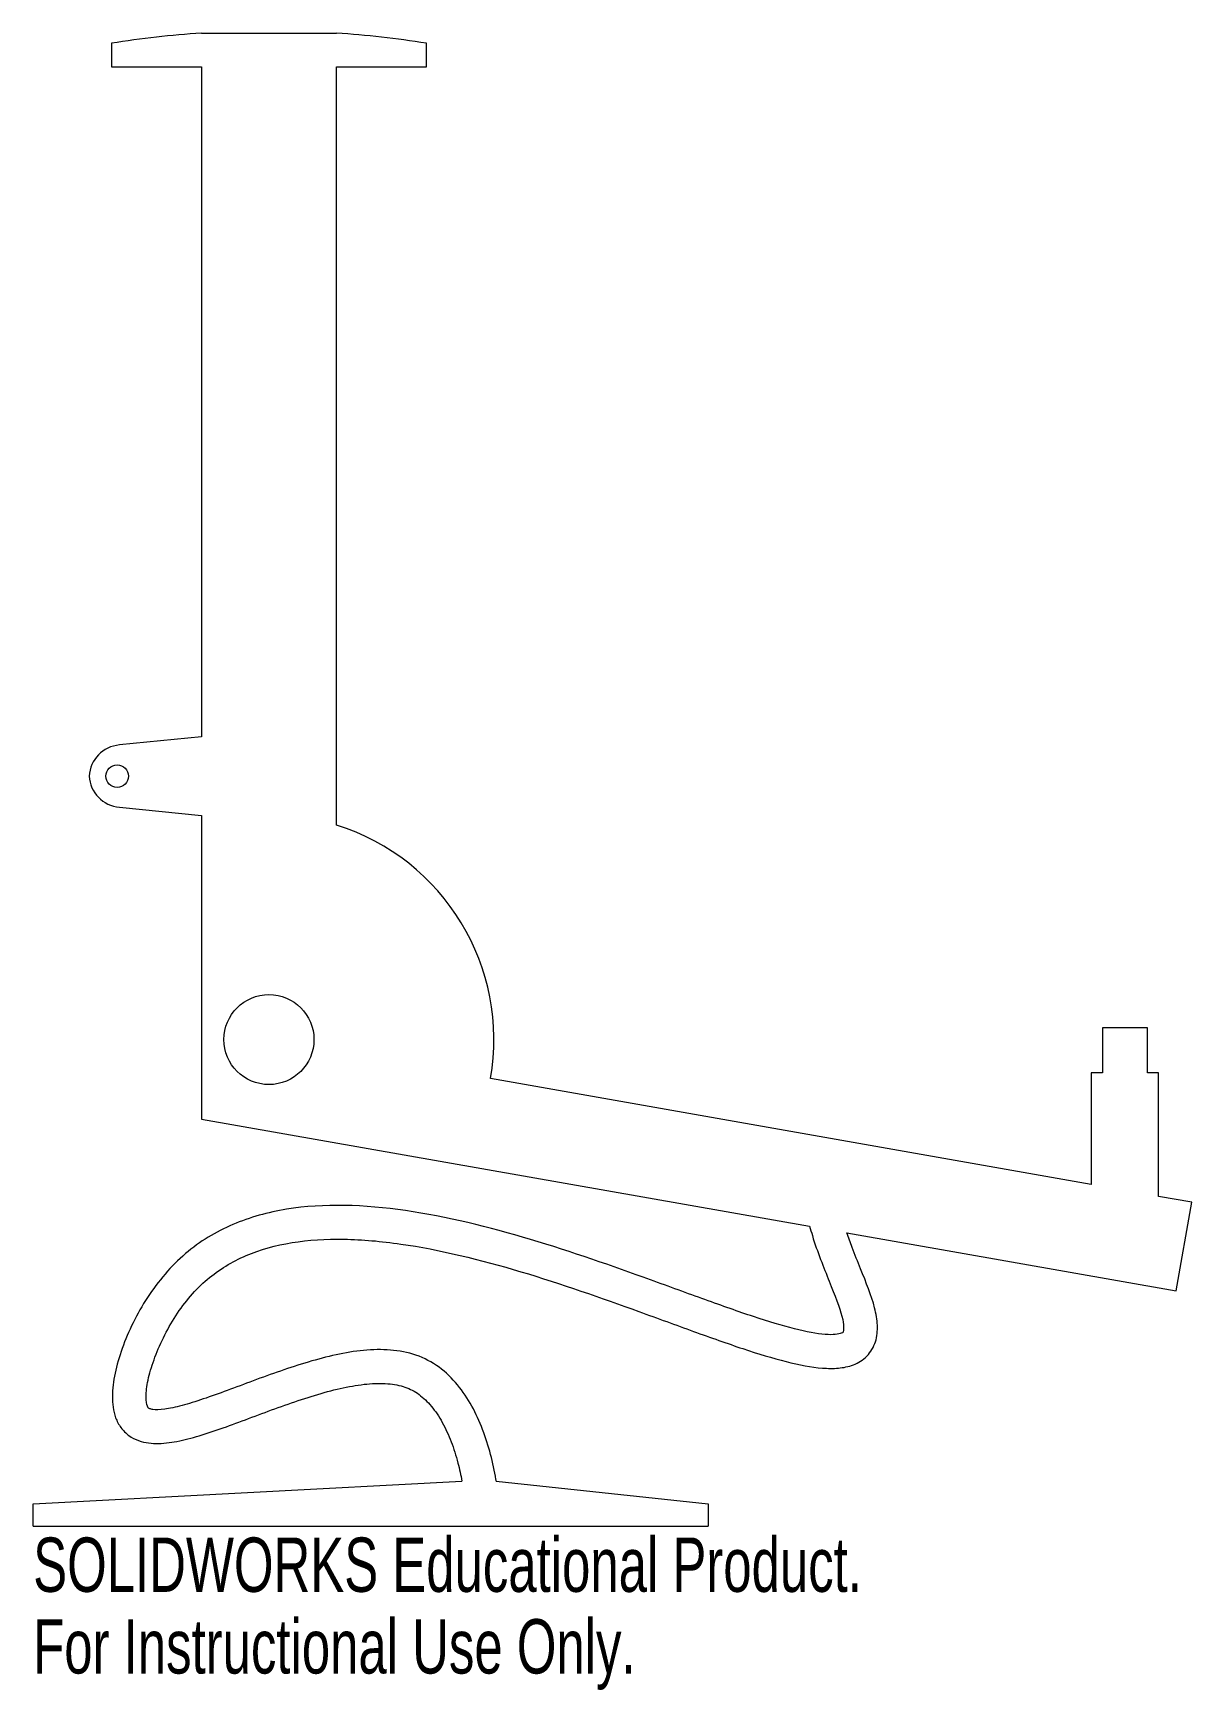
# Model space of a CAD drawing. Header units: millimetres. Extents: x -21 to 82, y -58 to 90.
import ezdxf

# ---------------------------------------------------------------- set-up
doc = ezdxf.new("R2010")
doc.units = ezdxf.units.MM
doc.styles.add('SLDTEXTSTYLE0', font='TXT', dxfattribs={"width": 0.7})

msp = doc.modelspace()

# ---------------------------------------------------------------- linework, layer by layer
at = {"color": 7, "linetype": 'Continuous', "lineweight": 15}
for p, q in [((-14, 88.6), (-14, 86.5)), ((-6, 89.5), (6, 89.5)), ((14, 86.5), (14, 88.6)), ((-14, 86.5), (-6, 86.5)), ((-6, 86.5), (-6, 26.93)), ((6, 19.08), (6, 86.5)), ((6, 86.5), (14, 86.5)), ((-6, 26.93), (-13.3, 26.2)), ((-13.3, 20.66), (-6, 19.93)), ((-6, 19.93), (-6, -7.07)), ((78.1, 1.05), (74.1, 1.05)), ((74.1, 1.05), (74.1, -2.95)), ((78.1, -2.95), (78.1, 1.05)), ((73.1, -12.89), (19.7, -3.47)), ((74.1, -2.95), (73.1, -2.95)), ((73.1, -2.95), (73.1, -12.89)), ((79.1, -2.95), (78.1, -2.95)), ((79.1, -13.95), (79.1, -2.95)), ((-6, -7.07), (48.07, -16.6)), ((82.05, -14.47), (79.1, -13.95)), ((80.66, -22.35), (82.05, -14.47)), ((51.39, -17.18), (80.66, -22.35)), ((-20.96, -41.27), (17.16, -39.27)), ((20.21, -39.27), (39.04, -41.27)), ((-20.96, -43.27), (-20.96, -41.27)), ((39.04, -41.27), (39.04, -43.27)), ((-20.96, -43.27), (39.04, -43.27))]:
    msp.add_line(p, q, dxfattribs=at)
for centre, radius in [((-13.5, 23.43), 1), ((0, 0), 4)]:
    msp.add_circle(centre, radius, dxfattribs=at)
for centre, radius, start, end in [((0, 0), 89.7, 93.8353, 98.9791), ((0, 0), 89.7, 81.0209, 86.1647), ((-13, 23.22), 3, 95.7106, 175.891), ((-13, 23.64), 3, 184.109, 264.2894), ((0, 0), 20, 350, 72.5424)]:
    msp.add_arc(centre, radius, start, end, dxfattribs=at)
for points, knots in [([(48.07, -16.6), (48.15, -16.88), (48.65, -18.61), (49.88, -21.64), (50.96, -24.38), (51.13, -25.61), (51.05, -26.03), (51.03, -26.03), (50.95, -26.11), (50.42, -26.25), (49.19, -26.25), (46.86, -25.82), (43.19, -24.7), (38.85, -23.17), (32.36, -20.78), (23.32, -17.6), (12.05, -14.81), (3.11, -14.48), (-3.3, -16.24), (-7.56, -18.79), (-10.42, -22.15), (-12.12, -25.17), (-13.1, -27.47), (-13.74, -29.69), (-13.96, -31.41), (-13.88, -32.7), (-13.67, -33.63), (-13.2, -34.54), (-12.47, -35.26), (-11.6, -35.7), (-10.4, -35.96), (-8.9, -35.9), (-6.98, -35.48), (-4.21, -34.61), (-0.38, -33.15), (4.4, -31.43), (8.12, -30.59), (10.62, -30.54), (12.15, -30.85), (13.36, -31.49), (14.47, -32.55), (15.44, -34), (16.23, -35.73), (16.8, -37.53), (17.06, -38.73), (17.16, -39.27)], [0.0252308, 0.0252308, 0.0252308, 0.0252308, 0.03125, 0.0625, 0.09375, 0.109375, 0.125, 0.140625, 0.15625, 0.171875, 0.1875, 0.21875, 0.25, 0.28125, 0.3125, 0.375, 0.4375, 0.5, 0.53125, 0.5625, 0.59375, 0.609375, 0.625, 0.640625, 0.65625, 0.6640625, 0.671875, 0.6796875, 0.6875, 0.6953125, 0.703125, 0.71875, 0.734375, 0.75, 0.78125, 0.8125, 0.84375, 0.859375, 0.875, 0.890625, 0.90625, 0.921875, 0.9375, 0.953125, 0.9660154, 0.9660154, 0.9660154, 0.9660154]), ([(20.21, -39.27), (20.2, -39.21), (20.07, -38.43), (19.74, -36.88), (19.04, -34.67), (18.09, -32.56), (16.82, -30.65), (15.2, -29.06), (13.11, -27.95), (10.81, -27.53), (7.63, -27.6), (3.49, -28.57), (-1.46, -30.35), (-5.24, -31.79), (-7.78, -32.59), (-9.35, -32.92), (-10.25, -32.93), (-10.61, -32.83), (-10.71, -32.77), (-10.73, -32.75), (-10.83, -32.6), (-10.98, -31.84), (-10.8, -30.33), (-10.27, -28.49), (-9.43, -26.51), (-8.32, -24.54), (-6.99, -22.75), (-5.01, -20.79), (-2.14, -19.05), (1.96, -17.91), (6.61, -17.63), (13.36, -18.23), (22.43, -20.46), (31.33, -23.6), (37.81, -25.98), (42.23, -27.55), (46.08, -28.72), (48.76, -29.24), (50.64, -29.26), (51.97, -29), (53.25, -28.24), (54.03, -26.88), (54.16, -25.42), (53.81, -23.36), (52.86, -21.03), (51.92, -18.69), (51.53, -17.61), (51.39, -17.18)], [0.0301503, 0.0301503, 0.0301503, 0.0301503, 0.03125, 0.046875, 0.0625, 0.078125, 0.09375, 0.109375, 0.125, 0.140625, 0.15625, 0.1875, 0.21875, 0.25, 0.265625, 0.28125, 0.296875, 0.3046875, 0.3125, 0.3203125, 0.328125, 0.34375, 0.359375, 0.375, 0.390625, 0.40625, 0.421875, 0.4375, 0.46875, 0.5, 0.53125, 0.5625, 0.625, 0.6875, 0.71875, 0.75, 0.78125, 0.8125, 0.828125, 0.84375, 0.859375, 0.875, 0.890625, 0.90625, 0.9375, 0.953125, 0.963601, 0.963601, 0.963601, 0.963601])]:
    msp.add_open_spline(points, degree=3, knots=knots, dxfattribs=at)

# ---------------------------------------------------------------- texts
at = {"color": 7, "linetype": 'Continuous', "char_height": 4.8336, "attachment_point": 1, "style": 'SLDTEXTSTYLE0'}
for s, insert in [('SOLIDWORKS Educational Product.', (-20.96, -44.28)), ('For Instructional Use Only.', (-20.96, -51.54))]:
    msp.add_mtext(s, dxfattribs=dict(at, insert=insert))

doc.saveas('drawing.dxf')
